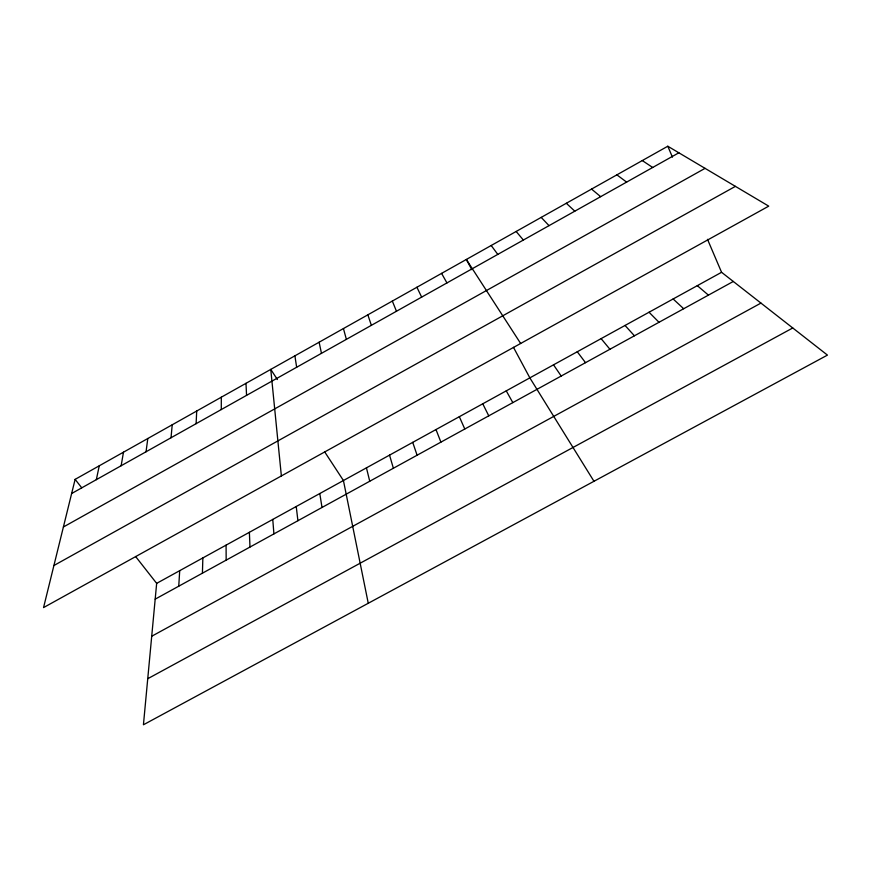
<?xml version="1.0" encoding="UTF-8"?>
<svg xmlns="http://www.w3.org/2000/svg" width="871" height="871" viewBox="0 0 871 871"><rect width="100%" height="100%" fill="white"/><g stroke="black" fill="none" stroke-linecap="round" stroke-linejoin="round"><path stroke-width="1.31" d="M221.288 409.555L221.31 397.198M202.42 573.194L202.856 557.93M196.106 423.687L196.715 411.014M178.751 586.194L179.709 570.668M171.021 437.765L172.218 424.787M135.593 556.493L156.66 583.363L143.432 724.77L827.45 355.107L721.569 272.296L707.502 239.329M146.034 451.788L147.809 438.505M121.134 465.756L123.486 452.18M96.333 479.671L99.261 465.789M75.124 479.366L43.55 607.588L768.734 206.144L667.796 146.23L75.124 479.366L81.732 487.793M71.629 493.53L678.857 152.795M63.398 526.999L705.064 168.353M53.904 565.519L735.407 186.361M156.66 583.363L721.569 272.296M155.18 599.15L733.295 281.464M151.706 636.255L760.949 303.097M147.743 678.716L792.762 327.975M642.286 160.569L652.695 167.482M616.875 174.853L626.63 182.104M591.551 189.094L600.663 196.672M697.301 285.655L708.439 295.127M673.131 298.971L683.681 308.726M566.324 203.27L574.806 211.185M649.037 312.232L659.009 322.292M541.196 217.391L549.035 225.643M625.03 325.449L634.426 335.792M516.155 231.468L523.362 240.048M601.11 338.623L609.929 349.26M577.266 351.753L585.519 362.674M491.2 245.491L497.787 254.397M553.521 364.829L561.196 376.032M277.392 379.538L270.761 369.391L281.366 475.936M324.654 451.831L343.424 480.52L368.259 603.265M520.651 343.479L466.344 259.46L471.821 269.672M593.968 481.282L529.851 377.872L513.455 347.311M441.586 273.385L446.943 282.933M506.258 390.861L512.823 402.62M482.752 403.796L488.762 415.837M416.915 287.245L421.651 297.12M459.333 416.697L464.787 429.011M667.796 146.23L672.434 157.118M392.331 301.061L396.468 311.263M435.99 429.555L440.9 442.141M412.723 442.359L417.089 455.217M367.845 314.834L371.373 325.34M389.544 455.13L393.376 468.26M343.435 328.552L346.375 339.363M366.441 467.847L369.74 481.249M319.124 342.216L321.464 353.343M319.788 493.541L322.009 507.477M294.899 355.825L296.652 367.268M296.238 506.508L297.915 520.716M272.765 519.432L273.908 533.901M245.992 383.316L246.558 395.38M249.378 532.312L249.988 547.042M226.079 545.137L226.166 560.14"/></g></svg>
